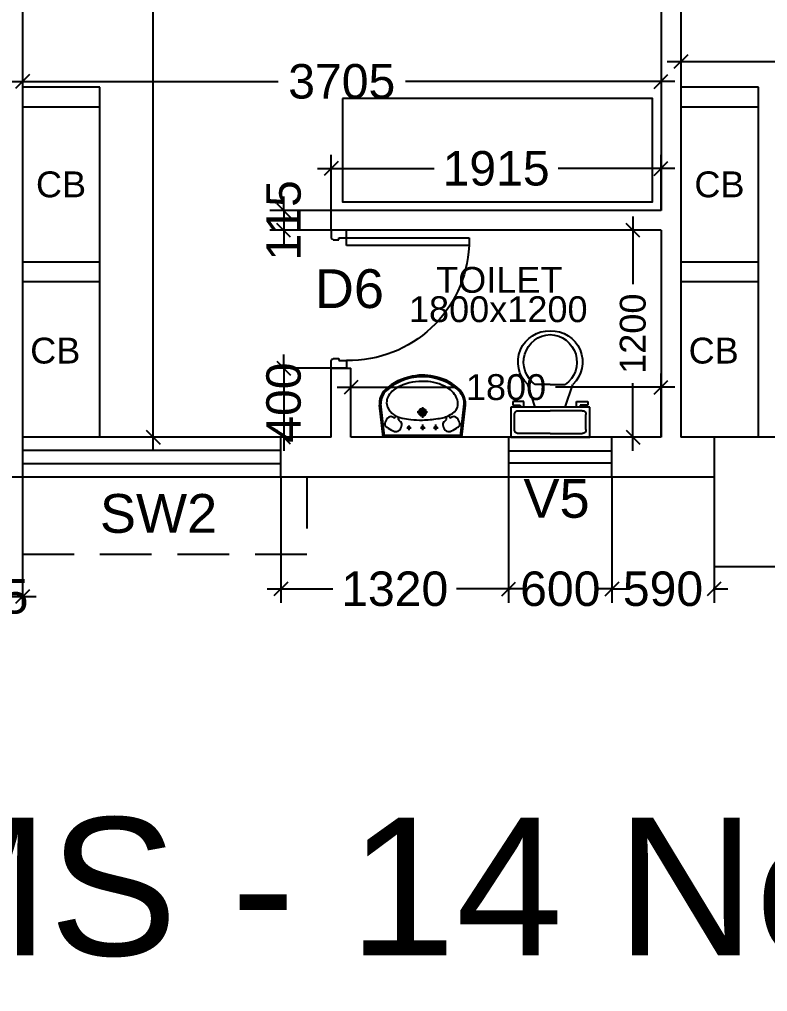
# Model space of a CAD drawing. Extents: x 7620542 to 7843793, y -6476226 to -6093835.
# Drawn here: x 7659395 to 7663738, y -6375462 to -6369822 of the extents above; entities that cross this region are included whole.
import ezdxf
from ezdxf.enums import TextEntityAlignment as Align

# ---------------------------------------------------------------- set-up
doc = ezdxf.new("R2010")
doc.units = 0
doc.header["$LTSCALE"] = 600
doc.header["$MEASUREMENT"] = 0
doc.header["$PDMODE"] = 35
doc.linetypes.add('DASHED', pattern=[0.75, 0.5, -0.25])
doc.layers.get('0').update_dxf_attribs({"linetype": 'CONTINUOUS'})
doc.layers.get('Defpoints').update_dxf_attribs({"linetype": 'CONTINUOUS'})
for name, color, linetype in [('chajja', 7, 'CONTINUOUS'), ('Counter', 7, 'CONTINUOUS'), ('DIM-TEXT', 8, 'CONTINUOUS'), ('DOOR', 32, 'CONTINUOUS'), ('FURN', 32, 'CONTINUOUS'), ('joinery', 7, 'CONTINUOUS'), ('LA-column', 3, 'CONTINUOUS'), ('Room Dim', 1, 'CONTINUOUS'), ('TEXT', 6, 'CONTINUOUS'), ('Toi-Euip', 8, 'CONTINUOUS'), ('toi-fix', 46, 'CONTINUOUS'), ('Walls', 7, 'CONTINUOUS'), ('WIN', 151, 'CONTINUOUS'), ('Working Dim', 5, 'CONTINUOUS')]:
    doc.layers.add(name, color=color, linetype=linetype)
doc.styles.add('ari', font='arial.ttf')
doc.styles.add('ARIAL', font='arial.ttf')
doc.styles.add('RT', font='romant.shx')
doc.dimstyles.new('int. dim', dxfattribs={"dimtxt": 450, "dimasz": 80, "dimexe": 80, "dimexo": 0, "dimgap": 70, "dimtad": 0, "dimdec": 0, "dimzin": 12, "dimdsep": 46, "dimtxsty": 'ari', "dimblk": 'OBLIQUE', "dimcen": 2, "dimdle": 80, "dimclrd": 256, "dimclre": 256, "dimclrt": 6, "dimadec": 0, "dimazin": 0, "dimtfac": 1, "dimtdec": 0, "dimtix": 1, "dimtmove": 2, "dimatfit": 3, "dimfxl": 1, "dimtolj": 1, "dimtzin": 0, "dimlwd": -1, "dimlwe": -1, "dimarcsym": 0})
doc.dimstyles.new('TEXT', dxfattribs={"dimscale": 0, "dimtxt": 600, "dimasz": 300, "dimexe": 300, "dimexo": 30, "dimgap": 50, "dimtad": 0, "dimdec": 0, "dimzin": 0, "dimdsep": 46, "dimtxsty": 'RT', "dimblk": 'OBLIQUE', "dimcen": 0.09, "dimdle": 300, "dimclrd": 256, "dimclre": 256, "dimclrt": 170, "dimadec": 0, "dimazin": 0, "dimtfac": 1, "dimtdec": 0, "dimtofl": 0, "dimtmove": 2, "dimatfit": 3, "dimfxl": 1, "dimfrac": 2, "dimtolj": 1, "dimtzin": 0, "dimlwd": -1, "dimlwe": -1, "dimarcsym": 0})

# ---------------------------------------------------------------- blocks, each defined once
blk = doc.blocks.new('1000')
at = {"layer": 'DOOR'}
for p, q in [((0, -100), (0, 0)), ((0, 0), (49.7, 0)), ((49.7, 0), (49.7, -2.2)), ((63.2, -49.5), (49.7, -49.5)), ((49.7, -49.5), (49.7, -100)), ((63.2, -13.5), (61, -13.5)), ((63.2, -13.5), (63.2, -49.5)), ((836.8, -13.5), (836.8, -49.5)), ((836.8, -13.5), (839, -13.5)), ((836.8, -49.5), (850.3, -49.5)), ((850.3, 0), (850.3, -2.2)), ((900, 0), (850.3, 0)), ((850.3, -49.5), (850.3, -100)), ((900, -100), (900, 0)), ((49.7, -100), (0, -100)), ((49.7, -100), (49.7, -900.6)), ((100.2, -100), (49.7, -100)), ((100.2, -900.6), (100.2, -100)), ((850.3, -100), (900, -100)), ((49.7, -900.6), (100.2, -900.6))]:
    blk.add_line(p, q, dxfattribs=at)
for centre, major_axis, start_param, end_param in [((49.7, -13.5), (-7.95, 7.95), 3.926991, 5.497787), ((850.3, -13.5), (7.95, 7.95), 0.785398, 2.356194)]:
    blk.add_ellipse(centre, major_axis=major_axis, ratio=1, start_param=start_param, end_param=end_param, dxfattribs=at)
at = {"layer": 'DOOR', "color": 145}
blk.add_ellipse((64.3, -115.3), major_axis=(-519.7, 589.8), ratio=1, start_param=2.464943, end_param=4.009476, dxfattribs=at)
blk = doc.blocks.new('A$C70ED7303')
at = {"layer": 'toi-fix', "color": 8}
for p, q in [((0, 0), (229, 0)), ((229, 0), (229, -174.4)), ((-229, 0), (0, 0)), ((-229, -174.4), (-229, 0)), ((-207.2, -43.6), (-207.2, -130.8)), ((0, -21.8), (-185.4, -21.8)), ((0, -21.8), (185.4, -21.8)), ((207.2, -43.6), (207.2, -130.8)), ((-185.4, -152.6), (0, -152.6)), ((185.4, -152.6), (0, -152.6)), ((229, -174.4), (-229, -174.4)), ((-218.1, -207.2), (-218.1, -185.4)), ((-218.1, -185.4), (-174.4, -185.4)), ((-152.6, -207.2), (-218.1, -207.2)), ((-174.4, -185.4), (-174.4, -174.4)), ((-152.6, -174.4), (-152.6, -207.2)), ((-87.2, -174.4), (-130.8, -305.3)), ((87.2, -174.4), (130.8, -305.3)), ((152.6, -174.4), (152.6, -207.2)), ((152.6, -207.2), (218.1, -207.2)), ((174.4, -185.4), (174.4, -174.4)), ((218.1, -185.4), (174.4, -185.4)), ((218.1, -207.2), (218.1, -185.4)), ((0, -305.3), (-87.2, -305.3)), ((0, -305.3), (87.2, -305.3))]:
    blk.add_line(p, q, dxfattribs=at)
for centre, major_axis, start_param, end_param in [((-188.1, -40.9), (13.6, -13.6), 2.214297, 4.068888), ((188.1, -40.9), (13.6, -13.6), 0.643501, 2.498091), ((-188.1, -133.6), (-13.6, -13.6), 5.35589, 7.21048), ((188.1, -133.6), (-13.6, -13.6), 0.643501, 2.498091), ((-6.6, -436.2), (-127.6, -127.6), 4.686239, 7.105146), ((4.7, -435.5), (-112.7, -112.7), 4.541602, 7.039318), ((6.6, -436.2), (55.8, -171.6), -0.351019, 2.067888), ((-4.7, -435.5), (-112.7, -112.7), 0.814663, 3.31238)]:
    blk.add_ellipse(centre, major_axis=major_axis, ratio=1, start_param=start_param, end_param=end_param, dxfattribs=at)
blk = doc.blocks.new('A$C1E9F72C1')
at = {"layer": 'Toi-Euip', "color": 8}
for p, q in [((-228.2, 0), (-249, -186.3)), ((-228.2, 0), (228.2, 0)), ((228.2, 0), (249, -186.3)), ((-220.9, -6.6), (-241.8, -193.1)), ((-212.9, -9.7), (208.6, -9.7)), ((-63.8, -54.9), (-90.3, -54.9)), ((-76, -72.5), (-76, -39.7)), ((11.6, -54.9), (-14.9, -54.9)), ((-0.6, -72.5), (-0.6, -39.7)), ((91.5, -54.9), (65.1, -54.9)), ((79.3, -67.3), (79.3, -39.7)), ((220.8, -6.2), (241.8, -193.1)), ((-29.6, -144.6), (31.2, -144.6)), ((0.9, -174.9), (0.9, -113))]:
    blk.add_line(p, q, dxfattribs=at)
for centre, radius in [((-76, -54.9), 6.49), ((-0.6, -54.9), 6.49), ((79.3, -54.9), 6.49), ((0.9, -144.6), 21.7), ((0.9, -144.6), 15.6), ((0.9, -144.6), 11)]:
    blk.add_circle(centre, radius, dxfattribs=at)
for centre, radius, start, end in [((-208.1, 14.7), 24.9, 216.2215, 258.8549), ((207.9, 16.2), 26, 271.4204, 321.2513), ((-125, -156.3), 127.2, 109.5864, 129.4018), ((-151.5, -66.7), 34.3, 68.6439, 118.0808), ((-167.5, -75.4), 49.6, 12.807, 54.9415), ((169.6, -75.4), 49.6, 125.0585, 167.193), ((153.6, -66.7), 34.3, 61.9192, 111.3561), ((127.1, -156.3), 127.2, 50.5982, 70.4136), ((-196.3, -76.7), 20.9, 116.809, 207.5092), ((-160.4, -68.2), 57.4, 198.3504, 235.0331), ((-76.5, -275.6), 168.3, 94.0281, 120.4098), ((-131.5, -107.7), 8.62, 142.6961, 276.8474), ((-114.5, -115.3), 27, 106.386, 151.7285), ((-150, -73.3), 32.2, 330.0791, 16.0346), ((34.9, -905.9), 807.6, 92.48, 98.7772), ((-3.2, -837.5), 738.4, 84.4518, 89.7569), ((46.1, -400.7), 299, 76.1733, 85.7679), ((102.1, -220), 110.7, 24.9779, 81.9798), ((152.1, -73.3), 32.2, 163.9654, 209.9209), ((116.6, -115.3), 27, 28.2715, 73.614), ((134.9, -107.4), 7.45, 281.3197, 41.7016), ((162.5, -68.2), 57.4, 304.9669, 341.6496), ((198.5, -76.7), 20.9, 332.4908, 63.191), ((-129.4, -204.5), 80.8, 113.6187, 156.307), ((-181.8, -101.4), 18, 230.4642, 309.5358), ((-164.3, -121.5), 8.67, 53.8926, 133.9597), ((-162.9, -122.5), 8.8, 329.6713, 65.4896), ((164.3, -121.7), 7.8, 112.0693, 194.8477), ((166.5, -121.5), 8.67, 46.0403, 126.1074), ((183.9, -101.4), 18, 230.4642, 309.5358), ((-165.7, -196.5), 84, 173.0041, 196.7608), ((-141.4, -199.1), 106.9, 191.4479, 227.66), ((-163.3, -200.1), 78.8, 174.8598, 213.2089), ((-110.1, -193), 95.5, 167.3454, 194.4146), ((-82.7, -174.7), 127.1, 199.3054, 242.2025), ((136.7, -201.5), 71.5, 327.5919, 23.2221), ((146.7, -197.7), 95.2, 311.9105, 2.7762), ((149.6, -199.6), 100.3, 311.3831, 7.6058), ((-120.4, -183.5), 124.2, 208.7854, 238.1585), ((-15.6, -66.9), 289.4, 226.8801, 256.3199), ((11.5, -60.2), 296.4, 278.977, 313.6155), ((18.1, -68), 277.7, 292.3326, 313.7827), ((77.5, -165.5), 140.9, 291.6868, 328.1397), ((-54.2, -135.8), 202, 229.3146, 253.0106), ((-13.2, -73.3), 249.6, 238.9436, 269.4813), ((0.4, -45.6), 305.3, 248.1503, 293.8049), ((4.7, -23.5), 300.1, 266.1546, 294.5893), ((-3.9, -83.4), 276.6, 253.1484, 282.8609)]:
    blk.add_arc(centre, radius, start, end, dxfattribs=at)
blk = doc.blocks.new('_Oblique')
at = {"color": 0, "linetype": 'ByBlock', "lineweight": -2}
blk.add_line((-0.5, -0.5), (0.5, 0.5), dxfattribs=at)
blk = doc.blocks.new('*D484')
at = {"layer": 'Defpoints', "color": 0, "transparency": 16777216}
for p in [(7662956.1, -6371045.1), (7663119.6, -6371045.1), (7663119.6, -6372245.5)]:
    blk.add_point(p, dxfattribs=at)
at = {"layer": 'Working Dim', "transparency": 16777216}
for p, q in [((7662956.1, -6370965.1), (7662956.1, -6371358.6)), ((7663119.6, -6371045.1), (7662876.1, -6371045.1)), ((7662956.1, -6372325.5), (7662956.1, -6371932)), ((7663119.6, -6372245.5), (7662876.1, -6372245.5))]:
    blk.add_line(p, q, dxfattribs=at)
at = {"layer": 'Working Dim', "transparency": 16777216, "xscale": 80, "yscale": 80, "zscale": 80}
for p, rotation in [((7662956.1, -6371045.1), 90), ((7662956.1, -6372245.5), 270)]:
    blk.add_blockref('_Oblique', p, dxfattribs=dict(at, rotation=rotation))
at = {"layer": 'Working Dim', "color": 6, "transparency": 16777216, "insert": (7662956.1, -6371645.3), "char_height": 150, "attachment_point": 5, "rotation": 90, "style": 'ari'}
blk.add_mtext('\\A1;1200', dxfattribs=at)
blk = doc.blocks.new('*D236')
at = {"layer": 'Defpoints', "color": 0, "transparency": 16777216}
for p in [(7659412.7, -6369915.5), (7663119.6, -6369915.5), (7663119.6, -6370182.1)]:
    blk.add_point(p, dxfattribs=at)
at = {"layer": 'Working Dim', "transparency": 16777216}
for p, q in [((7659412.7, -6369915.5), (7659412.7, -6370262.1)), ((7663119.6, -6369915.5), (7663119.6, -6370262.1)), ((7659332.7, -6370182.1), (7660896.8, -6370182.1)), ((7663199.6, -6370182.1), (7661635.5, -6370182.1))]:
    blk.add_line(p, q, dxfattribs=at)
at = {"layer": 'Working Dim', "transparency": 16777216, "xscale": 80, "yscale": 80, "zscale": 80, "rotation": 180}
blk.add_blockref('_Oblique', (7659412.7, -6370182.1), dxfattribs=at)
at = {"layer": 'Working Dim', "transparency": 16777216, "xscale": 80, "yscale": 80, "zscale": 80}
blk.add_blockref('_Oblique', (7663119.6, -6370182.1), dxfattribs=at)
at = {"layer": 'Working Dim', "color": 6, "transparency": 16777216, "insert": (7661266.2, -6370182.1), "char_height": 200, "attachment_point": 5, "style": 'ari'}
blk.add_mtext('\\A1;3705', dxfattribs=at)
blk = doc.blocks.new('*D237')
at = {"layer": 'Defpoints', "color": 0, "transparency": 16777216}
for p in [(7660171.7, -6365045.5), (7660807.8, -6365045.5), (7660242.4, -6372245.6)]:
    blk.add_point(p, dxfattribs=at)
at = {"layer": 'Working Dim', "transparency": 16777216}
for p, q in [((7660171.7, -6364965.5), (7660171.7, -6368278.1)), ((7660807.8, -6365045.5), (7660091.7, -6365045.5)), ((7660171.7, -6372325.6), (7660171.7, -6369013)), ((7660242.4, -6372245.6), (7660091.7, -6372245.6))]:
    blk.add_line(p, q, dxfattribs=at)
at = {"layer": 'Working Dim', "transparency": 16777216, "xscale": 80, "yscale": 80, "zscale": 80}
for p, rotation in [((7660171.7, -6365045.5), 90), ((7660171.7, -6372245.6), 270)]:
    blk.add_blockref('_Oblique', p, dxfattribs=dict(at, rotation=rotation))
at = {"layer": 'Working Dim', "color": 6, "transparency": 16777216, "insert": (7660171.7, -6368645.5), "char_height": 200, "attachment_point": 5, "rotation": 90, "style": 'ari'}
blk.add_mtext('\\A1;7200', dxfattribs=at)
blk = doc.blocks.new('*D238')
at = {"layer": 'Defpoints', "color": 0, "transparency": 16777216}
for p in [(7663234.6, -6369844.4), (7666941.5, -6369844.4), (7666941.5, -6370066.6)]:
    blk.add_point(p, dxfattribs=at)
at = {"layer": 'Working Dim', "transparency": 16777216}
for p, q in [((7663234.6, -6369844.4), (7663234.6, -6370146.6)), ((7666941.5, -6369844.4), (7666941.5, -6370146.6)), ((7663154.6, -6370066.6), (7664718.7, -6370066.6)), ((7667021.5, -6370066.6), (7665457.3, -6370066.6))]:
    blk.add_line(p, q, dxfattribs=at)
at = {"layer": 'Working Dim', "transparency": 16777216, "xscale": 80, "yscale": 80, "zscale": 80, "rotation": 180}
blk.add_blockref('_Oblique', (7663234.6, -6370066.6), dxfattribs=at)
at = {"layer": 'Working Dim', "transparency": 16777216, "xscale": 80, "yscale": 80, "zscale": 80}
blk.add_blockref('_Oblique', (7666941.5, -6370066.6), dxfattribs=at)
at = {"layer": 'Working Dim', "color": 6, "transparency": 16777216, "insert": (7665088, -6370066.6), "char_height": 200, "attachment_point": 5, "style": 'ari'}
blk.add_mtext('\\A1;3705', dxfattribs=at)
blk = doc.blocks.new('*D391')
at = {"layer": 'Defpoints', "color": 0, "transparency": 16777216}
for p in [(7661319.6, -6371956.2), (7661319.6, -6372245.5), (7663119.6, -6372245.5)]:
    blk.add_point(p, dxfattribs=at)
at = {"layer": 'Working Dim', "transparency": 16777216}
for p, q in [((7661319.6, -6372245.5), (7661319.6, -6371876.2)), ((7663119.6, -6372245.5), (7663119.6, -6371876.2)), ((7661239.6, -6371956.2), (7661932.9, -6371956.2)), ((7663199.6, -6371956.2), (7662506.3, -6371956.2))]:
    blk.add_line(p, q, dxfattribs=at)
at = {"layer": 'Working Dim', "transparency": 16777216, "xscale": 80, "yscale": 80, "zscale": 80, "rotation": 180}
blk.add_blockref('_Oblique', (7661319.6, -6371956.2), dxfattribs=at)
at = {"layer": 'Working Dim', "transparency": 16777216, "xscale": 80, "yscale": 80, "zscale": 80}
blk.add_blockref('_Oblique', (7663119.6, -6371956.2), dxfattribs=at)
at = {"layer": 'Working Dim', "color": 6, "transparency": 16777216, "insert": (7662219.6, -6371956.2), "char_height": 150, "attachment_point": 5, "style": 'ari'}
blk.add_mtext('\\A1;1800', dxfattribs=at)
blk = doc.blocks.new('*D840')
at = {"layer": 'Defpoints', "color": 0, "linetype": 'Continuous', "transparency": 16777216}
for p in [(7641399, -6372925.6, -11.2), (7682459.1, -6372925.6, 1), (7641399, -6374973.3)]:
    blk.add_point(p, dxfattribs=at)
at = {"layer": 'DIM-TEXT', "transparency": 16777216}
for p, q in [((7641399, -6372925.6), (7641399, -6375273.3)), ((7682459.1, -6372925.6), (7682459.1, -6375273.3)), ((7641099, -6374973.3), (7653555, -6374973.3)), ((7682759.1, -6374973.3), (7670303, -6374973.3))]:
    blk.add_line(p, q, dxfattribs=at)
at = {"layer": 'DIM-TEXT', "linetype": 'Continuous', "transparency": 16777216, "xscale": 300, "yscale": 300, "zscale": 300, "rotation": 180}
blk.add_blockref('_Oblique', (7641399, -6374973.3), dxfattribs=at)
at = {"layer": 'DIM-TEXT', "linetype": 'Continuous', "transparency": 16777216, "xscale": 300, "yscale": 300, "zscale": 300}
blk.add_blockref('_Oblique', (7682459.1, -6374973.3), dxfattribs=at)
at = {"layer": 'DIM-TEXT', "color": 170, "linetype": 'Continuous', "transparency": 16777216, "insert": (7661929, -6374973.3), "char_height": 750, "attachment_point": 5, "style": 'ari'}
blk.add_mtext('\\A1;{\\H1.067x;PAY ROOMS - 14 Nos. (28 Beds)}', dxfattribs=at)
blk = doc.blocks.new('*D841')
at = {"layer": 'Defpoints', "color": 0, "linetype": 'Continuous', "transparency": 16777216}
for p in [(7641548.8, -6376800.1), (7641548.8, -6377494.5), (7682459.1, -6378104.5, 1)]:
    blk.add_point(p, dxfattribs=at)
at = {"layer": 'DIM-TEXT', "transparency": 16777216}
for p, q in [((7641548.8, -6377494.5), (7641548.8, -6376500.1)), ((7682459.1, -6378104.5), (7682459.1, -6376500.1)), ((7641248.8, -6376800.1), (7650107.9, -6376800.1)), ((7682759.1, -6376800.1), (7673899.9, -6376800.1))]:
    blk.add_line(p, q, dxfattribs=at)
at = {"layer": 'DIM-TEXT', "linetype": 'Continuous', "transparency": 16777216, "xscale": 300, "yscale": 300, "zscale": 300, "rotation": 180}
blk.add_blockref('_Oblique', (7641548.8, -6376800.1), dxfattribs=at)
at = {"layer": 'DIM-TEXT', "linetype": 'Continuous', "transparency": 16777216, "xscale": 300, "yscale": 300, "zscale": 300}
blk.add_blockref('_Oblique', (7682459.1, -6376800.1), dxfattribs=at)
at = {"layer": 'DIM-TEXT', "color": 170, "linetype": 'Continuous', "transparency": 16777216, "insert": (7662003.9, -6376800.1), "char_height": 750, "attachment_point": 5, "style": 'ari'}
blk.add_mtext('\\A1;{\\H1.067X;GENERAL MEDICINE (FEMALE) - ( 30 - Beds )}', dxfattribs=at)
blk = doc.blocks.new('*D1834')
at = {"layer": 'Defpoints', "color": 0, "transparency": 16777216}
for p in [(7661204.6, -6370930.1), (7660929.3, -6371045.1), (7661204.6, -6371045.1)]:
    blk.add_point(p, dxfattribs=at)
at = {"layer": 'Working Dim', "transparency": 16777216}
for p, q in [((7660929.3, -6370930.1), (7660929.3, -6370850.1)), ((7661204.6, -6370930.1), (7660849.3, -6370930.1)), ((7660929.3, -6370930.1), (7660929.3, -6371045.1)), ((7661204.6, -6371045.1), (7660849.3, -6371045.1)), ((7660929.3, -6371045.1), (7660929.3, -6371125.1))]:
    blk.add_line(p, q, dxfattribs=at)
at = {"layer": 'Working Dim', "transparency": 16777216, "xscale": 80, "yscale": 80, "zscale": 80}
for p, rotation in [((7660929.3, -6370930.1), 270), ((7660929.3, -6371045.1), 90)]:
    blk.add_blockref('_Oblique', p, dxfattribs=dict(at, rotation=rotation))
at = {"layer": 'Working Dim', "color": 6, "transparency": 16777216, "insert": (7660929.3, -6370987.6), "char_height": 200, "attachment_point": 5, "rotation": 90, "style": 'ari'}
blk.add_mtext('\\A1;115', dxfattribs=at)
blk = doc.blocks.new('*D1835')
at = {"layer": 'Defpoints', "color": 0, "transparency": 16777216}
for p in [(7661204.6, -6371845.1), (7660929.3, -6372245.6), (7661204.6, -6372245.6)]:
    blk.add_point(p, dxfattribs=at)
at = {"layer": 'Working Dim', "transparency": 16777216}
for p, q in [((7660929.3, -6371845.1), (7660929.3, -6371765.1)), ((7661204.6, -6371845.1), (7660849.3, -6371845.1)), ((7660929.3, -6371845.1), (7660929.3, -6372245.6)), ((7661204.6, -6372245.6), (7660849.3, -6372245.6)), ((7660929.3, -6372245.6), (7660929.3, -6372325.6))]:
    blk.add_line(p, q, dxfattribs=at)
at = {"layer": 'Working Dim', "transparency": 16777216, "xscale": 80, "yscale": 80, "zscale": 80}
for p, rotation in [((7660929.3, -6371845.1), 270), ((7660929.3, -6372245.6), 90)]:
    blk.add_blockref('_Oblique', p, dxfattribs=dict(at, rotation=rotation))
at = {"layer": 'Working Dim', "color": 6, "transparency": 16777216, "insert": (7660929.3, -6372045.4), "char_height": 200, "attachment_point": 5, "rotation": 90, "style": 'ari'}
blk.add_mtext('\\A1;400', dxfattribs=at)
blk = doc.blocks.new('*D1843')
at = {"layer": 'Defpoints', "color": 0, "transparency": 16777216}
for p in [(7659016.5, -6372474.2), (7659412.7, -6372474.2), (7659412.7, -6373170.9)]:
    blk.add_point(p, dxfattribs=at)
at = {"layer": 'Working Dim', "transparency": 16777216}
for p, q in [((7659016.5, -6372474.2), (7659016.5, -6373250.9)), ((7659412.7, -6372474.2), (7659412.7, -6373250.9)), ((7659016.5, -6373170.9), (7658936.5, -6373170.9)), ((7659016.5, -6373170.9), (7659412.7, -6373170.9)), ((7659412.7, -6373170.9), (7659492.7, -6373170.9))]:
    blk.add_line(p, q, dxfattribs=at)
at = {"layer": 'Working Dim', "transparency": 16777216, "xscale": 80, "yscale": 80, "zscale": 80}
blk.add_blockref('_Oblique', (7659016.5, -6373170.9), dxfattribs=at)
at = {"layer": 'Working Dim', "transparency": 16777216, "xscale": 80, "yscale": 80, "zscale": 80, "rotation": 180}
blk.add_blockref('_Oblique', (7659412.7, -6373170.9), dxfattribs=at)
at = {"layer": 'Working Dim', "color": 6, "transparency": 16777216, "insert": (7659214.6, -6373170.9), "char_height": 200, "attachment_point": 5, "style": 'ari'}
blk.add_mtext('\\A1;395', dxfattribs=at)
blk = doc.blocks.new('*D1844')
at = {"layer": 'Defpoints', "color": 0, "transparency": 16777216}
for p in [(7662834.6, -6372475.6), (7663427.1, -6372995.6, -5.1), (7662834.6, -6373126.4)]:
    blk.add_point(p, dxfattribs=at)
at = {"layer": 'Working Dim', "transparency": 16777216}
for p, q in [((7662834.6, -6372475.6), (7662834.6, -6373206.4)), ((7663427.1, -6372995.6), (7663427.1, -6373206.4)), ((7662834.6, -6373126.4), (7662754.6, -6373126.4)), ((7662834.6, -6373126.4), (7662840.2, -6373126.4)), ((7663427.1, -6373126.4), (7663421.4, -6373126.4)), ((7663427.1, -6373126.4), (7663507.1, -6373126.4))]:
    blk.add_line(p, q, dxfattribs=at)
at = {"layer": 'Working Dim', "transparency": 16777216, "xscale": 80, "yscale": 80, "zscale": 80}
blk.add_blockref('_Oblique', (7662834.6, -6373126.4), dxfattribs=at)
at = {"layer": 'Working Dim', "transparency": 16777216, "xscale": 80, "yscale": 80, "zscale": 80, "rotation": 180}
blk.add_blockref('_Oblique', (7663427.1, -6373126.4), dxfattribs=at)
at = {"layer": 'Working Dim', "color": 6, "transparency": 16777216, "insert": (7663130.8, -6373126.4), "char_height": 200, "attachment_point": 5, "style": 'ari'}
blk.add_mtext('\\A1;590', dxfattribs=at)
blk = doc.blocks.new('*D1845')
at = {"layer": 'Defpoints', "color": 0, "transparency": 16777216}
for p in [(7662234.6, -6372475.5), (7662834.6, -6372475.6), (7662234.6, -6373126.4)]:
    blk.add_point(p, dxfattribs=at)
at = {"layer": 'Working Dim', "transparency": 16777216}
for p, q in [((7662234.6, -6372475.5), (7662234.6, -6373206.4)), ((7662834.6, -6372475.6), (7662834.6, -6373206.4)), ((7662234.6, -6373126.4), (7662154.6, -6373126.4)), ((7662234.6, -6373126.4), (7662243.5, -6373126.4)), ((7662834.6, -6373126.4), (7662825.8, -6373126.4)), ((7662834.6, -6373126.4), (7662914.6, -6373126.4))]:
    blk.add_line(p, q, dxfattribs=at)
at = {"layer": 'Working Dim', "transparency": 16777216, "xscale": 80, "yscale": 80, "zscale": 80}
blk.add_blockref('_Oblique', (7662234.6, -6373126.4), dxfattribs=at)
at = {"layer": 'Working Dim', "transparency": 16777216, "xscale": 80, "yscale": 80, "zscale": 80, "rotation": 180}
blk.add_blockref('_Oblique', (7662834.6, -6373126.4), dxfattribs=at)
at = {"layer": 'Working Dim', "color": 6, "transparency": 16777216, "insert": (7662534.6, -6373126.4), "char_height": 200, "attachment_point": 5, "style": 'ari'}
blk.add_mtext('\\A1;600', dxfattribs=at)
blk = doc.blocks.new('*D1846')
at = {"layer": 'Defpoints', "color": 0, "transparency": 16777216}
for p in [(7660912.7, -6372475.5), (7662234.6, -6372475.6), (7660912.7, -6373126.4)]:
    blk.add_point(p, dxfattribs=at)
at = {"layer": 'Working Dim', "transparency": 16777216}
for p, q in [((7660912.7, -6372475.5), (7660912.7, -6373206.4)), ((7662234.6, -6372475.6), (7662234.6, -6373206.4)), ((7660832.7, -6373126.4), (7661214.8, -6373126.4)), ((7662314.6, -6373126.4), (7661932.6, -6373126.4))]:
    blk.add_line(p, q, dxfattribs=at)
at = {"layer": 'Working Dim', "transparency": 16777216, "xscale": 80, "yscale": 80, "zscale": 80, "rotation": 180}
blk.add_blockref('_Oblique', (7660912.7, -6373126.4), dxfattribs=at)
at = {"layer": 'Working Dim', "transparency": 16777216, "xscale": 80, "yscale": 80, "zscale": 80}
blk.add_blockref('_Oblique', (7662234.6, -6373126.4), dxfattribs=at)
at = {"layer": 'Working Dim', "color": 6, "transparency": 16777216, "insert": (7661573.7, -6373126.4), "char_height": 200, "attachment_point": 5, "style": 'ari'}
blk.add_mtext('\\A1;1320', dxfattribs=at)
blk = doc.blocks.new('*D2148')
at = {"layer": 'Defpoints', "color": 0, "transparency": 16777216}
for p in [(7661204.6, -6370686.8), (7661204.6, -6370930.1), (7663119.6, -6370930.1)]:
    blk.add_point(p, dxfattribs=at)
at = {"layer": 'Working Dim', "transparency": 16777216}
for p, q in [((7661204.6, -6370930.1), (7661204.6, -6370606.8)), ((7663119.6, -6370930.1), (7663119.6, -6370606.8)), ((7661124.6, -6370686.8), (7661802.1, -6370686.8)), ((7663199.6, -6370686.8), (7662522.1, -6370686.8))]:
    blk.add_line(p, q, dxfattribs=at)
at = {"layer": 'Working Dim', "transparency": 16777216, "xscale": 80, "yscale": 80, "zscale": 80, "rotation": 180}
blk.add_blockref('_Oblique', (7661204.6, -6370686.8), dxfattribs=at)
at = {"layer": 'Working Dim', "transparency": 16777216, "xscale": 80, "yscale": 80, "zscale": 80}
blk.add_blockref('_Oblique', (7663119.6, -6370686.8), dxfattribs=at)
at = {"layer": 'Working Dim', "color": 6, "transparency": 16777216, "insert": (7662162.1, -6370686.8), "char_height": 200, "attachment_point": 5, "style": 'ari'}
blk.add_mtext('\\A1;1915', dxfattribs=at)

msp = doc.modelspace()

# ---------------------------------------------------------------- linework, layer by layer
at = {"layer": 'chajja', "color": 7, "linetype": 'DASHED', "elevation": -14.83}
msp.add_lwpolyline([(7661062.718, -6372475.526), (7661062.718, -6372925.526), (7659262.718, -6372925.526), (7659262.718, -6372475.526)], dxfattribs=at)
at = {"layer": 'FURN', "ltscale": 0.1, "elevation": -14.83}
msp.add_lwpolyline([(7661269.593, -6370280.086), (7661269.593, -6370880.086), (7663069.593, -6370880.086), (7663069.593, -6370280.086)], close=True, dxfattribs=at)
at = {"layer": 'LA-column', "color": 2, "elevation": -19.962}
msp.add_lwpolyline([(7663427.052, -6372995.556), (7664177.052, -6372995.556), (7664177.052, -6372245.556), (7663427.052, -6372245.556)], close=True, dxfattribs=at)
at = {"layer": 'Walls', "linetype": 'Continuous'}
for p, q in [((7659412.718, -6365045.531, -14.83), (7659412.718, -6372245.531, -14.83)), ((7663119.593, -6365045.531, -14.83), (7663119.593, -6370930.086, -14.83)), ((7663234.593, -6365045.531, -14.83), (7663234.593, -6372245.531, -14.83)), ((7663119.593, -6370930.086, -14.83), (7661204.593, -6370930.086, -14.83)), ((7661204.593, -6371045.086, -14.83), (7661204.593, -6370930.086, -14.83)), ((7663119.593, -6371045.086, -14.83), (7661204.593, -6371045.086, -14.83)), ((7663119.593, -6371045.086, -14.83), (7663119.593, -6372245.531, -14.83)), ((7661204.593, -6371845.086, -14.83), (7661319.593, -6371845.086, -14.83)), ((7661204.593, -6372245.532, -14.83), (7661204.593, -6371845.087, -14.83)), ((7661319.593, -6372245.531, -14.83), (7661319.593, -6371845.086, -14.83)), ((7658166.461, -6372475.564, -14.83), (7663426.962, -6372475.564, -14.83))]:
    msp.add_line(p, q, dxfattribs=at)
at = {"layer": 'Walls', "linetype": 'Continuous', "elevation": -14.83}
for points in [[(7659862.718, -6372245.531), (7659862.718, -6370215.052)], [(7663684.593, -6372245.531), (7663684.593, -6370215.052)], [(7661204.593, -6372245.562), (7659412.718, -6372245.561)], [(7663119.593, -6372245.564), (7661319.593, -6372245.562)], [(7663426.962, -6372245.564), (7663234.593, -6372245.564)]]:
    msp.add_lwpolyline(points, dxfattribs=at)
at = {"layer": 'WIN', "linetype": 'Continuous', "elevation": -14.83}
for points in [[(7660912.718, -6372475.526), (7660912.718, -6372245.526), (7659412.718, -6372245.526), (7659412.718, -6372475.526)], [(7662234.625, -6372475.531), (7662834.625, -6372475.531), (7662834.625, -6372245.531), (7662234.625, -6372245.531)], [(7660912.718, -6372398.526), (7660912.718, -6372322.526), (7659412.718, -6372322.526), (7659412.718, -6372398.526)], [(7662234.625, -6372394.19), (7662834.625, -6372394.19), (7662834.625, -6372326.872), (7662234.625, -6372326.872)]]:
    msp.add_lwpolyline(points, close=True, dxfattribs=at)
at = {"layer": 'Working Dim', "color": 7}
for p, q in [((7659862.718, -6370215.052, -14.83), (7659412.718, -6370215.052, -14.83)), ((7663684.593, -6370215.052, -14.83), (7663234.593, -6370215.052, -14.83)), ((7659862.718, -6370330.052, -14.83), (7659412.718, -6370330.052, -14.83)), ((7663684.593, -6370330.052, -14.83), (7663234.593, -6370330.052, -14.83)), ((7659862.718, -6371230.052, -14.83), (7659412.718, -6371230.052, -14.83)), ((7663684.593, -6371230.052, -14.83), (7663234.593, -6371230.052, -14.83)), ((7659862.718, -6371345.052, -14.83), (7659412.718, -6371345.052, -14.83)), ((7663684.593, -6371345.052, -14.83), (7663234.593, -6371345.052, -14.83))]:
    msp.add_line(p, q, dxfattribs=at)

# ---------------------------------------------------------------- block references
at = {"layer": 'DOOR', "linetype": 'Continuous', "xscale": -0.8888888852671021, "yscale": 0.8888888880610466, "zscale": 0.888888888888884, "rotation": 89.9999869132508}
msp.add_blockref('1000', (7661204.593, -6371045.086, -14.83), dxfattribs=at)
at = {"layer": 'Toi-Euip', "rotation": 180}
msp.add_blockref('A$C1E9F72C1', (7661734.959, -6372245.525, -14.83), dxfattribs=at)
at = {"layer": 'toi-fix', "linetype": 'Continuous', "xscale": -1, "rotation": 180.000013073409}
msp.add_blockref('A$C70ED7303', (7662476.436, -6372245.531, -14.827), dxfattribs=at)

# ---------------------------------------------------------------- texts
at = {"layer": 'Counter', "color": 10, "style": 'ARIAL'}
for p in [(7659636.645, -6370853.719, -14.83), (7663458.52, -6370853.719, -14.83), (7659603.171, -6371818.339, -14.83), (7663425.046, -6371818.339, -14.83)]:
    msp.add_text('CB', height=150, dxfattribs=at).set_placement(p, align=Align.CENTER)
at = {"layer": 'joinery', "style": 'ari'}
for s, p in [('D6', (7661310.623, -6371496.322, -14.83)), ('V5', (7662512.893, -6372713.341, -14.83)), ('SW2', (7660202.744, -6372800.507, -14.83))]:
    msp.add_text(s, height=225, dxfattribs=at).set_placement(p, align=Align.CENTER)
at = {"layer": 'Room Dim', "style": 'ARIAL'}
msp.add_text('1800x1200', height=150, dxfattribs=at).set_placement((7662174.618, -6371578.219, -14.83), align=Align.CENTER)
at = {"layer": 'TEXT', "color": 7, "style": 'ARIAL'}
msp.add_text('TOILET', height=150, dxfattribs=at).set_placement((7662180.463, -6371407.88, -14.83), align=Align.CENTER)

# ---------------------------------------------------------------- dimensions: what is measured, and where the dimension line sits
at = {"layer": 'DIM-TEXT', "linetype": 'Continuous'}
for base, p1, p2, text, picture, middle in [((7641399.003, -6374973.331, -3.621), (7682459.053, -6372925.615, -2.59), (7641399.003, -6372925.594, -14.83), '{\\H1.067x;PAY ROOMS - 14 Nos. (28 Beds)}', '*D840', (7661929.028, -6374973.331, -3.621)), ((7641548.823, -6376800.12, -14.83), (7682459.053, -6378104.514, -13.799), (7641548.823, -6377494.464, -14.83), '{\\H1.067X;GENERAL MEDICINE (FEMALE) - ( 30 - Beds )}', '*D841', (7662003.938, -6376800.12, -14.83))]:
    dim = msp.add_linear_dim(base=base, p1=p1, p2=p2, text=text, dimstyle='TEXT', override={"dimscale": 1, "dimtxt": 750, "dimexo": 0, "dimtxsty": 'ari'}, dxfattribs=at)
    dim.commit()
    dim.dimension.update_dxf_attribs({"geometry": picture, "text_midpoint": middle})
at = {"layer": 'Working Dim'}
for base, p1, p2, override, picture, middle in [((7660171.709, -6365045.531, -14.83), (7660242.446, -6372245.562, -14.83), (7660807.824, -6365045.531, -14.83), {"dimtxt": 200}, '*D237', (7660171.709, -6368645.546, -14.83)), ((7660929.301, -6371045.141, -14.83), (7661204.593, -6370930.141, -14.83), (7661204.592, -6371045.141, -14.83), {"dimtxt": 200, "dimarcsym": 1}, '*D1834', (7660929.301, -6370987.641, -14.83)), ((7662956.057, -6371045.086, -14.83), (7663119.593, -6372245.531, -14.83), (7663119.593, -6371045.086, -14.83), {"dimtxt": 150}, '*D484', (7662956.057, -6371645.308, -14.83)), ((7660929.301, -6372245.611, -14.83), (7661204.591, -6371845.141, -14.83), (7661204.593, -6372245.611, -14.83), {"dimtxt": 200, "dimarcsym": 1}, '*D1835', (7660929.301, -6372045.376, -14.83))]:
    dim = msp.add_linear_dim(base=base, p1=p1, p2=p2, angle=90, dimstyle='int. dim', override=override, dxfattribs=at)
    dim.commit()
    dim.dimension.update_dxf_attribs({"geometry": picture, "text_midpoint": middle})
for base, p1, p2, text, override, picture, middle in [((7666941.468, -6370066.556, -14.83), (7663234.593, -6369844.41, -14.83), (7666941.468, -6369844.41, -14.83), '3705', {"dimtxt": 200}, '*D238', (7665088.031, -6370066.556, -14.83)), ((7663119.593, -6370182.077, -14.83), (7659412.718, -6369915.539, -14.83), (7663119.593, -6369915.539, -14.83), '3705', {"dimtxt": 200}, '*D236', (7661266.156, -6370182.077, -14.83)), ((7659412.718, -6373170.878, -14.83), (7659016.497, -6372474.19, -14.83), (7659412.718, -6372474.19, -14.83), '395', {"dimtxt": 200, "dimarcsym": 1}, '*D1843', (7659214.607, -6373170.878, -14.83)), ((7660912.718, -6373126.436, -14.83), (7662234.625, -6372475.564, -14.83), (7660912.718, -6372475.526, -14.83), '1320', {"dimtxt": 200, "dimarcsym": 1}, '*D1846', (7661573.672, -6373126.436, -14.83)), ((7662834.625, -6373126.436, -14.83), (7663427.052, -6372995.556, -19.962), (7662834.625, -6372475.564, -14.83), '590', {"dimtxt": 200, "dimarcsym": 1}, '*D1844', (7663130.839, -6373126.436, -14.83))]:
    dim = msp.add_linear_dim(base=base, p1=p1, p2=p2, text=text, dimstyle='int. dim', override=override, dxfattribs=at)
    dim.commit()
    dim.dimension.update_dxf_attribs({"geometry": picture, "text_midpoint": middle})
at = {"layer": 'Working Dim', "color": 7}
dim = msp.add_linear_dim(base=(7661204.593, -6370686.773, -14.83), p1=(7663119.593, -6370930.086, -14.83), p2=(7661204.593, -6370930.086, -14.83), dimstyle='int. dim', override={"dimtxt": 200, "dimarcsym": 1}, dxfattribs=at)
dim.commit()
dim.dimension.update_dxf_attribs({"geometry": '*D2148', "text_midpoint": (7662162.093, -6370686.773, -14.83)})
at = {"layer": 'Working Dim'}
for base, p1, p2, override, picture, middle in [((7661319.593, -6371956.159, -14.83), (7663119.593, -6372245.531, -14.83), (7661319.593, -6372245.531, -14.83), {"dimtxt": 150}, '*D391', (7662219.593, -6371956.159, -14.83)), ((7662234.625, -6373126.436, -14.83), (7662834.625, -6372475.564, -14.83), (7662234.625, -6372475.531, -14.83), {"dimtxt": 200, "dimarcsym": 1}, '*D1845', (7662534.625, -6373126.436, -14.83))]:
    dim = msp.add_linear_dim(base=base, p1=p1, p2=p2, dimstyle='int. dim', override=override, dxfattribs=at)
    dim.commit()
    dim.dimension.update_dxf_attribs({"geometry": picture, "text_midpoint": middle})

doc.saveas('drawing.dxf')
